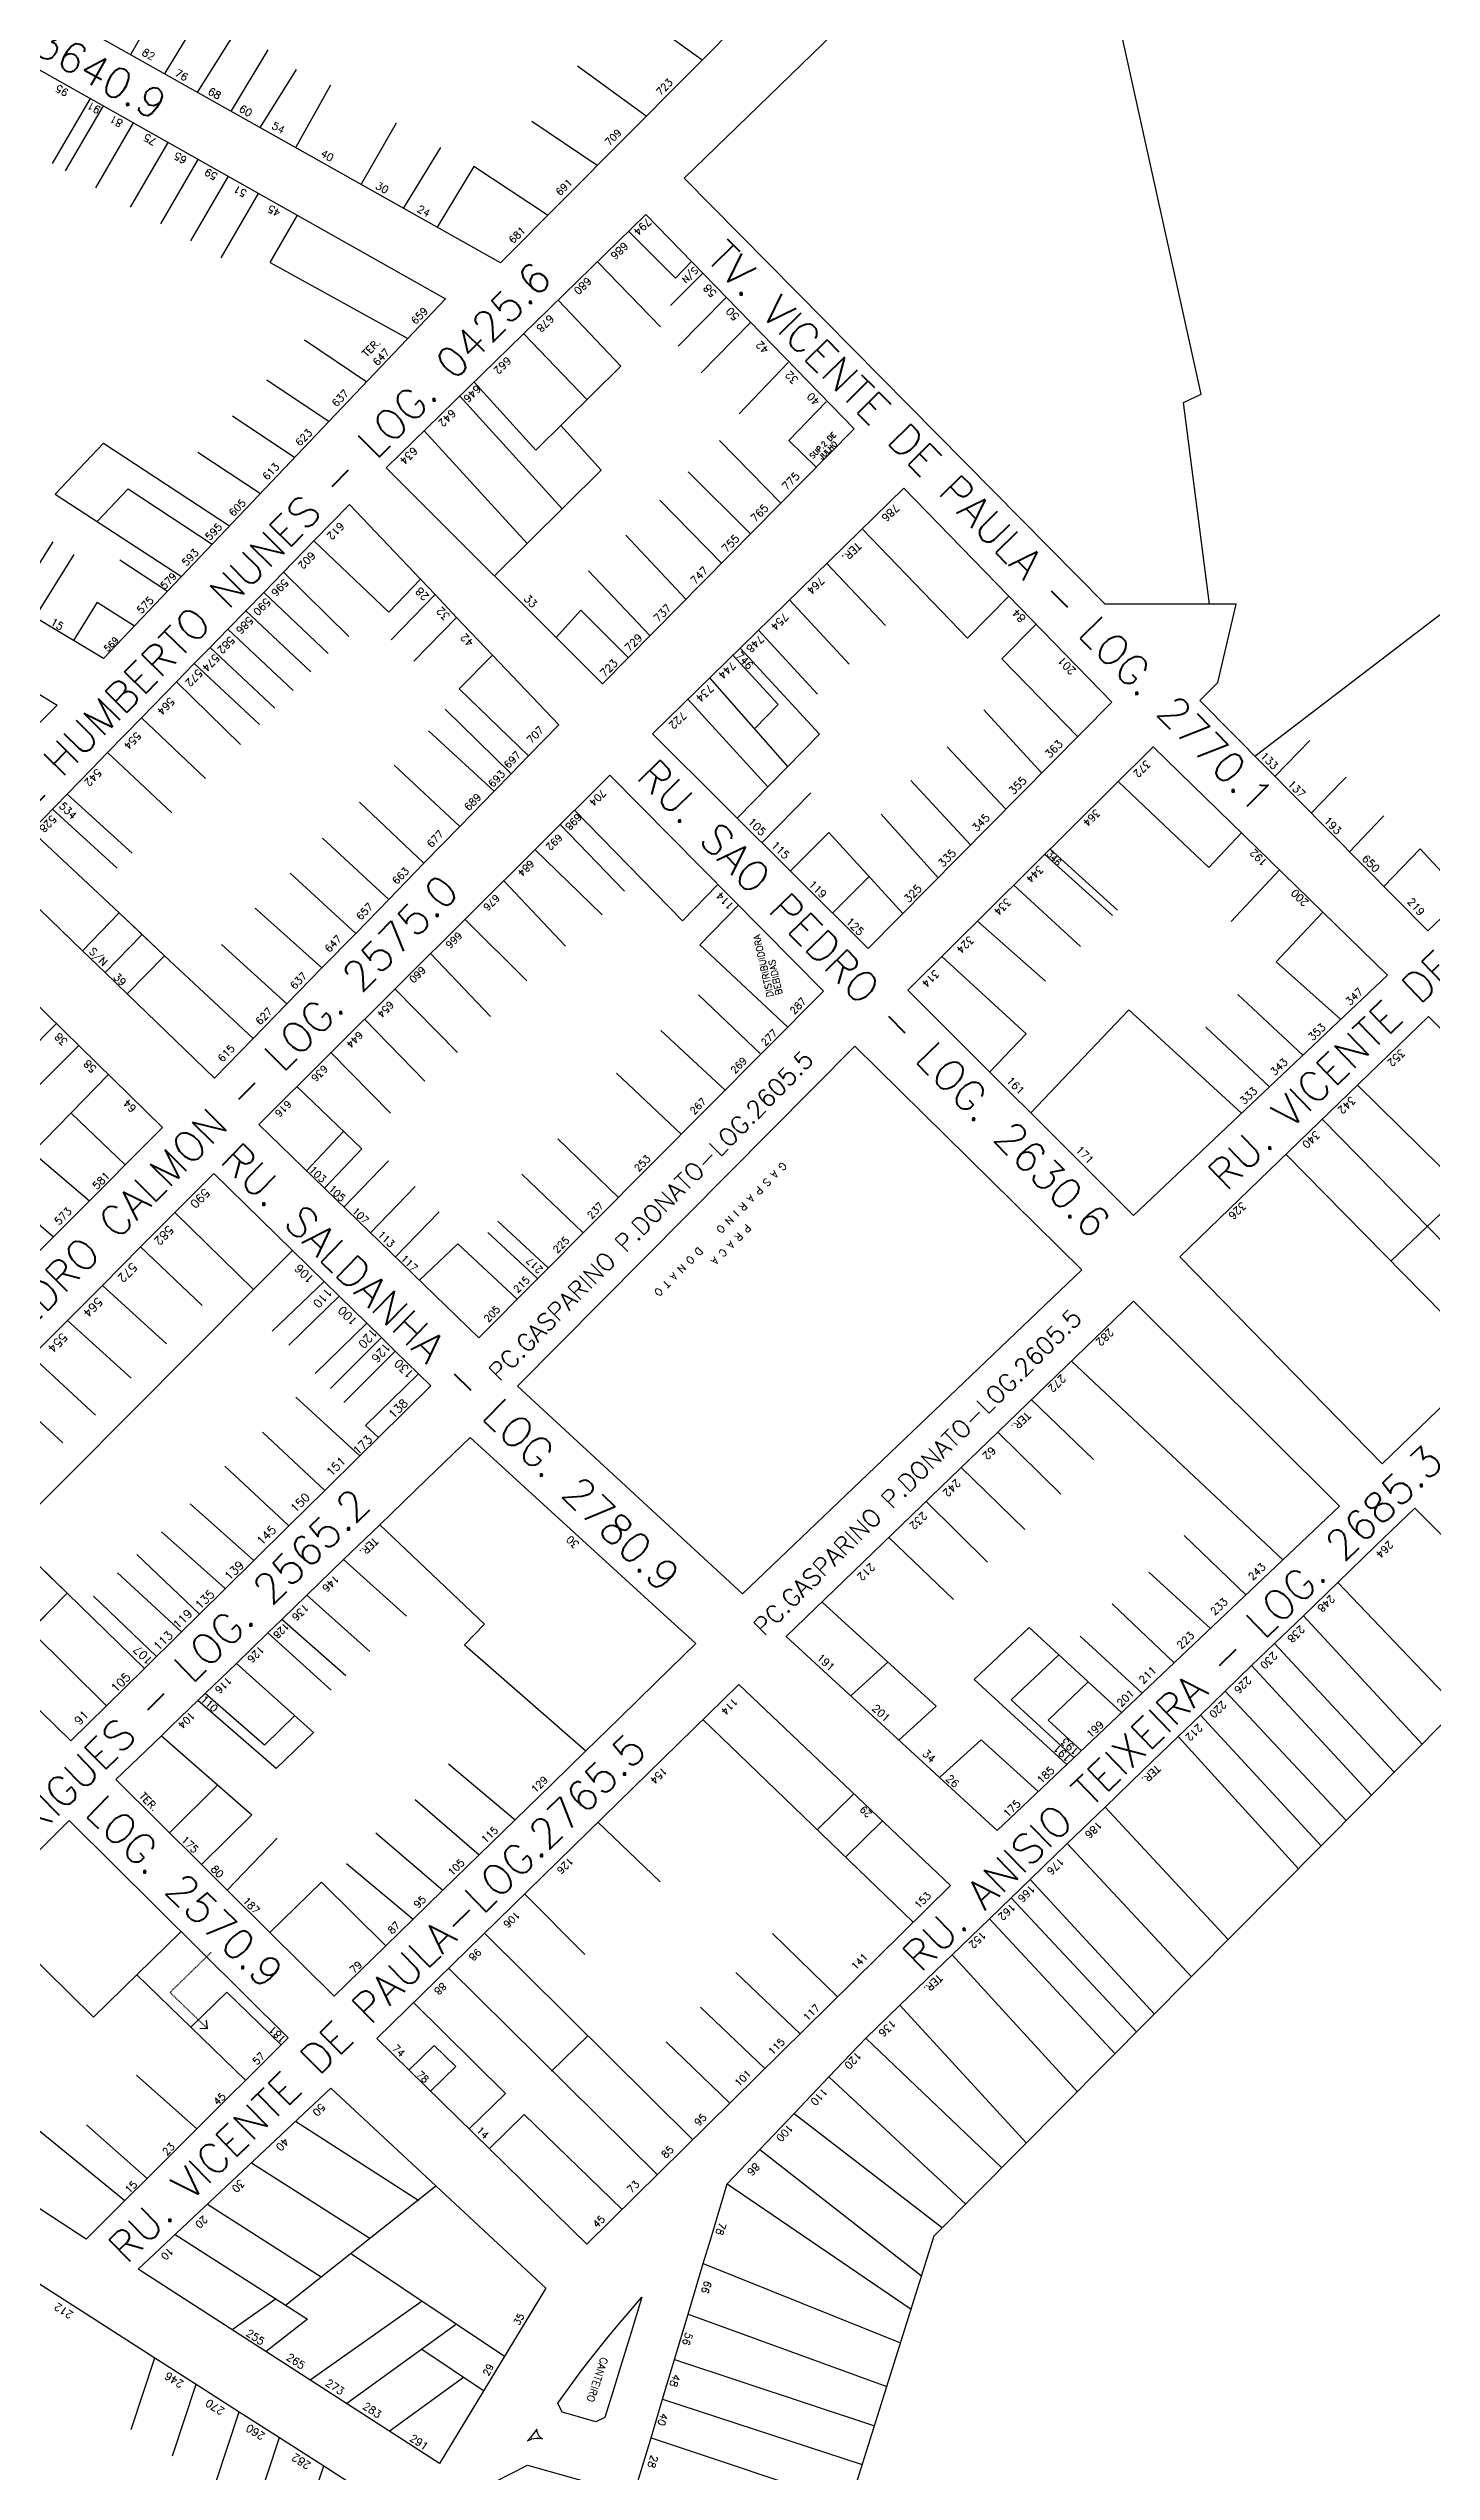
# Model space of a CAD drawing. Extents: x 714896 to 749292, y 8417558 to 8447149.
# Drawn here: x 740338.5 to 740613.6, y 8426587.4 to 8427069.5 of the extents above; entities that cross this region are included whole.
import ezdxf

# ---------------------------------------------------------------- set-up
doc = ezdxf.new("R2010")
doc.units = 0
doc.header["$MEASUREMENT"] = 0
doc.linetypes.add('ACAD_ISO03W100', pattern=[30, 12, -18])
for name, color, linetype in [('LOTE', 7, 'CONTINUOUS'), ('NUM-PORTA', 7, 'CONTINUOUS'), ('QUADRA', 6, 'CONTINUOUS'), ('TEXTO', 7, 'CONTINUOUS'), ('TEXTODERUA', 3, 'CONTINUOUS')]:
    doc.layers.add(name, color=color, linetype=linetype)
doc.styles.add('ROMANS', font='ROMANS.SHX', dxfattribs={"height": 1.5})

msp = doc.modelspace()

# ---------------------------------------------------------------- linework, layer by layer
at = {"layer": 'LOTE', "color": 7}
for p, q in [((740362.04, 8427080.91, 526.68), (740354.87, 8427068.33, 523.51)), ((740567.77, 8427000.66, 536.66), (740550.24, 8427080.02, 534.17)), ((740369.33, 8427077.32, 526.74), (740361.61, 8427064.53, 523.51)), ((740456.15, 8427076.07, 530.46), (740468.5, 8427067.22, 530.37)), ((740375.51, 8427072.65, 526.58), (740368.1, 8427060.86, 523.51)), ((740382.12, 8427069.19, 526.64), (740374.81, 8427057.08, 523.51)), ((740387.73, 8427065.29, 526.58), (740380.58, 8427053.82, 523.51)), ((740443.66, 8427065.99, 529.76), (740457.36, 8427056.04, 530.37)), ((740339.25, 8427046.61, 528.93), (740346.79, 8427059.53, 529.82)), ((740394.54, 8427062.2, 526.74), (740387.64, 8427049.84, 523.51)), ((740341.86, 8427045.13, 528.93), (740349.39, 8427058.04, 529.82)), ((740347.88, 8427041.76, 528.91), (740355.39, 8427054.66, 529.82)), ((740407.62, 8427054.62, 526.94), (740400.64, 8427042.49, 523.51)), ((740434.59, 8427055.01, 529.01), (740447.62, 8427046.26, 530.37)), ((740354.76, 8427037.92, 528.87), (740362.25, 8427050.79, 529.82)), ((740416.43, 8427049.75, 527.24), (740409.06, 8427037.74, 523.51)), ((740360.78, 8427034.55, 528.84), (740368.25, 8427047.41, 529.82)), ((740423.1, 8427046.01, 527.6), (740415.8, 8427033.94, 523.51)), ((740437.72, 8427036.31, 530.37), (740423.1, 8427046.01, 527.6)), ((740366.8, 8427031.19, 528.8), (740374.25, 8427044.03, 529.82)), ((740372.82, 8427027.83, 528.76), (740380.24, 8427040.64, 529.82)), ((740382.55, 8427026.9, 528.89), (740387.96, 8427036.29, 529.82)), ((740463.2, 8427023.75, 536.55), (740453.99, 8427033.01, 532.56)), ((740382.55, 8427026.9, 528.89), (740409.96, 8427011.79, 527.47)), ((740460.2, 8427014.07, 535.13), (740447.72, 8427026.92, 532.56)), ((740466.32, 8427027, 538.81), (740463.2, 8427023.75, 536.55)), ((740468.55, 8427024.7, 538.81), (740462.21, 8427018.31, 535.58)), ((740578.45, 8426928.64, 535.49), (740703.56, 8427024.49, 538.73)), ((740452.32, 8427006.28, 534.06), (740439.91, 8427019.34, 532.56)), ((740463.74, 8427010.22, 535.01), (740473.19, 8427019.88, 538.81)), ((740389.4, 8427011.5, 528.18), (740401.77, 8427003.17, 527.47)), ((740445.57, 8426999.61, 533.58), (740433.04, 8427012.66, 532.56)), ((740468.3, 8427004.91, 534.92), (740478.03, 8427014.85, 538.81)), ((740452.32, 8427006.28, 533.75), (740435.4, 8426989.55, 533.34)), ((740475.82, 8426996.8, 534.44), (740485.6, 8427006.99, 538.81)), ((740381.89, 8427003.57, 527.9), (740394.26, 8426995.28, 527.47)), ((740435.4, 8426989.55, 533.34), (740423.14, 8427003.1, 532.56)), ((740375.04, 8426996.36, 527.72), (740387.44, 8426988.1, 527.47)), ((740440.61, 8426977.84, 533.34), (740420.3, 8427000.28, 532.56)), ((740493.17, 8426999.13, 538.81), (740485.7, 8426991.5, 533.62)), ((740564.26, 8426999.06), (740567.77, 8427000.66)), ((740569.4, 8426958.89), (740564.26, 8426999.06)), ((740413.21, 8426993.4, 532.56), (740433.69, 8426971, 532.69)), ((740448.43, 8426985.57, 533.85), (740440.38, 8426994.47, 533.34)), ((740471.97, 8426991.44, 533.69), (740484.12, 8426979, 530.27)), ((740485.7, 8426991.5, 533.62), (740491.19, 8426986.16, 530.27)), ((740349.42, 8426990.97, 527.47), (740374.47, 8426974.47, 527.47)), ((740368.18, 8426989.16, 527.54), (740380.61, 8426980.93, 527.47)), ((740354.33, 8426981.84, 527.47), (740371.03, 8426970.84, 527.47)), ((740448.43, 8426985.57, 533.85), (740427.15, 8426964.54, 532.56)), ((740465.69, 8426985.25, 533.13), (740478.08, 8426972.88, 530.27)), ((740339.79, 8426980.82, 527.47), (740364.91, 8426964.42, 527.47)), ((740460.1, 8426979.57, 532.81), (740472.34, 8426967.06, 530.27)), ((740453.3, 8426972.65, 532.56), (740465.27, 8426959.91, 530.27)), ((740500.35, 8426973.91, 532.75), (740521.24, 8426952.12, 533.1)), ((740339.3, 8426971.34, 526.57), (740331.5, 8426958.85, 525.02)), ((740343.53, 8426968.78, 526.64), (740335.77, 8426956.29, 525.02)), ((740352.63, 8426967.74, 527.47), (740362.16, 8426961.52, 527.47)), ((740504.95, 8426954.63, 532.94), (740493.29, 8426967.02, 532.75)), ((740445.9, 8426965.53, 532.43), (740458.09, 8426952.64, 530.27)), ((740348.17, 8426959.33, 526.55), (740343.44, 8426951.68, 525.02)), ((740348.17, 8426959.33, 526.55), (740355.54, 8426954.57, 527.47)), ((740439.48, 8426952.25, 532.56), (740444.37, 8426957.7, 532.26)), ((740444.37, 8426957.7, 532.26), (740453.79, 8426948.28, 530.27)), ((740497.76, 8426946.99, 532.85), (740485.87, 8426959.76, 532.75)), ((740521.24, 8426952.12, 533.1), (740529.51, 8426960.5, 533.78)), ((740491.41, 8426941, 532.81), (740479.67, 8426953.7, 532.75)), ((740534.92, 8426954.91, 533.78), (740528.13, 8426948.03, 533.1)), ((740483.64, 8426938.96, 532.78), (740474.61, 8426948.76, 532.75)), ((740491.82, 8426933.03, 532.8), (740476.04, 8426950.16, 532.75)), ((740528.13, 8426948.03, 533.1), (740543.19, 8426932.48, 531.91)), ((740485.51, 8426926.58, 532.78), (740470.03, 8426944.28, 532.75)), ((740481.56, 8426922.54, 532.79), (740465.65, 8426940.01, 532.75)), ((740483.64, 8426938.96, 532.73), (740478.91, 8426934.13, 532.76)), ((740524.51, 8426937.86, 532.78), (740536.06, 8426925.29, 531.91)), ((740491.82, 8426933.03, 532.72), (740475.46, 8426916.3, 532.83)), ((740517.24, 8426930.52, 532.66), (740528.93, 8426918.09, 531.91)), ((740589.36, 8426931.8), (740582.43, 8426924.61)), ((740509.97, 8426923.79, 532.61), (740521.9, 8426910.99, 531.91)), ((740569.29, 8426906.5, 534.32), (740551.26, 8426923.63, 534.53)), ((740596.57, 8426924.5), (740595.63, 8426923.52)), ((740490.12, 8426921.36, 532.72), (740480.39, 8426911.39, 532.83)), ((740595.63, 8426923.52), (740589.63, 8426917.34)), ((740595.63, 8426923.52), (740595.63, 8426923.52)), ((740453.07, 8426901.8, 530.76), (740440.26, 8426915.09, 530.31)), ((740443.12, 8426917.93, 530.31), (740464.55, 8426895.87, 530.96)), ((740504.13, 8426917.12, 532.59), (740515.45, 8426904.47, 531.91)), ((740603.79, 8426916.43), (740597.26, 8426909.63)), ((740604.09, 8426916.8), (740603.79, 8426916.43)), ((740448.6, 8426897.06, 530.51), (740435.23, 8426910.08, 530.31)), ((740493.67, 8426913.49, 532.67), (740486, 8426905.81, 532.83)), ((740493.67, 8426913.49, 532.67), (740508.42, 8426897.37, 531.91)), ((740550.09, 8426896.97, 534.37), (740536.65, 8426909.12, 534.53)), ((740551.13, 8426898.01, 534.38), (740537.69, 8426910.15, 534.53)), ((740575.76, 8426913.43, 534.77), (740569.29, 8426906.5, 534.32)), ((740611.3, 8426910.21), (740604.1, 8426902.71)), ((740611.3, 8426910.21), (740620.07, 8426900.79)), ((740501.68, 8426904.74, -0.15), (740494.39, 8426897.44)), ((740583.35, 8426906.03, 534.77), (740573.74, 8426895.75, 534.1)), ((740441.29, 8426890.84, 530.27), (740429.01, 8426903.89, 530.31)), ((740464.55, 8426895.87, 530.96), (740471.6, 8426903.15, 532.19)), ((740543.78, 8426890.77, 534.35), (740530.48, 8426903, 534.53)), ((740433.61, 8426883.93, 530.09), (740421.31, 8426896.23, 530.31)), ((740468.03, 8426891.15, 530.91), (740475.7, 8426899, 532.19)), ((740536.77, 8426883.87, 534.36), (740523.23, 8426895.8, 534.53)), ((740591.94, 8426897.65, 534.77), (740582.69, 8426887.76, 534.12)), ((740468.03, 8426891.15, 531.31), (740485.53, 8426874.77, 529.33)), ((740426.36, 8426876.87, 529.93), (740414.43, 8426889.38, 530.31)), ((740516.17, 8426888.8, 534.53), (740532.97, 8426873.39, 534.39)), ((740582.69, 8426887.76, 534.12), (740595.53, 8426876.28, 532.7)), ((740419.81, 8426869.68, 529.76), (740407.36, 8426882.35, 530.31)), ((740467.79, 8426881.16, 530.35), (740480.16, 8426869.37, 529.33)), ((740575.06, 8426881.27, 533.95), (740588.01, 8426869.17, 532.7)), ((740340.04, 8426875.47, 526.48), (740324.11, 8426859.36, 525.87)), ((740413.33, 8426864.01, 529.59), (740401.29, 8426876.31, 530.31)), ((740533.85, 8426857.69, 534.66), (740553.37, 8426878.19, 534.16)), ((740553.37, 8426878.19, 534.16), (740575.78, 8426857.6, 532.7)), ((740328.8, 8426855.35, 525.64), (740344.51, 8426871.09, 526.48)), ((740460.28, 8426874.07, 530.05), (740473.04, 8426862.21, 529.33)), ((740532.97, 8426873.39, 534.39), (740525.69, 8426865.83, 534.66)), ((740568.66, 8426874.72, 533.87), (740581.33, 8426862.85, 532.7)), ((740394.64, 8426869.7, 530.31), (740406.48, 8426857.66, 529.33)), ((740350.42, 8426865.31, 526.48), (740335.29, 8426849.82, 525.56)), ((740400.78, 8426850.51, 528.85), (740387.88, 8426862.96, 530.31)), ((740451.46, 8426865.62, 529.81), (740464.32, 8426853.44, 529.33)), ((740598.85, 8426863.22, 535.62), (740639.89, 8426822.72, 535)), ((740324.11, 8426859.36, 525.87), (740346.59, 8426840.2, 525.65)), ((740342.94, 8426857.65, 526.02), (740353.73, 8426847.37, 525.65)), ((740591.8, 8426856.41, 535.62), (740632.18, 8426815.28, 535)), ((740389.76, 8426846.18, 527.39), (740397.17, 8426853.96, 528.85)), ((740439.79, 8426852.54, 529.51), (740451.83, 8426840.88, 529.33)), ((740605.49, 8426828.19, 535.85), (740634.23, 8426855.67, 536.74)), ((740393.37, 8426842.72, 527.39), (740400.78, 8426850.51, 528.85)), ((740406.1, 8426848.13, 528.8), (740397.23, 8426838.93, 527.39)), ((740584.61, 8426849.46, 535.62), (740624.98, 8426808.34, 535)), ((740326.95, 8426843.9, 525.82), (740339.45, 8426833.03, 525.65)), ((740411.4, 8426843.03, 528.8), (740402.52, 8426833.83, 527.39)), ((740432.59, 8426845.47, 529.33), (740444.82, 8426833.84, 529.33)), ((740416.16, 8426838.01, 528.76), (740407.46, 8426829.05, 527.39)), ((740425.87, 8426833.88, 529.12), (740435.76, 8426824.71, 529.33)), ((740427.87, 8426836.12, 529.12), (740437.87, 8426826.85, 529.33)), ((740369.01, 8426819.38, 528), (740356.79, 8426831.02, 527.81)), ((740419.87, 8426831.64, 528.67), (740412.25, 8426824.39, 527.39)), ((740431.69, 8426820.64, 529.33), (740419.87, 8426831.64, 528.67)), ((740361.96, 8426811.74, 527.9), (740349.17, 8426823.36, 527.81)), ((740382.97, 8426814.28, 528.07), (740393.29, 8426824.17, 528.79)), ((740386.29, 8426811.44, 528.05), (740396.31, 8426821.21, 528.79)), ((740354.88, 8426804.89, 527.84), (740342.23, 8426816.38, 527.81)), ((740391.51, 8426805.86, 527.93), (740401.79, 8426815.84, 528.79)), ((740394.55, 8426802.87, 527.83), (740404.69, 8426813, 528.79)), ((740347.82, 8426797.52, 527.8), (740335.16, 8426809.26, 527.81)), ((740397.19, 8426800.07, 527.7), (740407.43, 8426810.31, 528.79)), ((740541.95, 8426808.29, 533.02), (740584, 8426768.74, 533.39)), ((740341.28, 8426792.02, 527.78), (740329.17, 8426803.24, 527.81)), ((740412.07, 8426805.77, 528.79), (740401.55, 8426795.46, 527.32)), ((740387.65, 8426801.1, 527.79), (740400.42, 8426789.45, 526.92)), ((740546.34, 8426788.75, 533.33), (740534, 8426800.61, 533.02)), ((740381.02, 8426794.14, 527.66), (740393.43, 8426782.56, 526.92)), ((740401.55, 8426795.46, 527.32), (740404.12, 8426793.1, 526.92)), ((740539.86, 8426781.84, 533.16), (740527.29, 8426794.13, 533.02)), ((740373.54, 8426787.42, 527.59), (740386.3, 8426775.53, 526.92)), ((740532.69, 8426774.81, 532.99), (740520.02, 8426787.11, 533.02)), ((740366.64, 8426779.92, 527.54), (740379.32, 8426768.64, 526.92)), ((740525.24, 8426768.31, 532.82), (740513.03, 8426780.36, 533.02)), ((740360.94, 8426774.3, 527.54), (740373.62, 8426763.03, 526.92)), ((740425.2, 8426755.98, 530.41), (740404.37, 8426775.74, 529.24)), ((740356.06, 8426769.79, 527.52), (740368.5, 8426757.97, 526.92)), ((740518.5, 8426760.88, 532.59), (740505.62, 8426773.21, 533.02)), ((740564.4, 8426773.61, 533.47), (740576.66, 8426761.8, 533.39)), ((740352.18, 8426766.2, 527.52), (740364.94, 8426754.46, 526.92)), ((740409.68, 8426757.54, 529.68), (740397.17, 8426768.8, 529.24)), ((740557.37, 8426766.28, 533.27), (740569.59, 8426755.1, 533.39)), ((740347.4, 8426761.51, 527.52), (740359.95, 8426749.55, 526.92)), ((740402.4, 8426750.49, 529.68), (740389.88, 8426761.74, 529.24)), ((740515.05, 8426739.67, 531.76), (740492.33, 8426760.37, 533.02)), ((740550.05, 8426760.01, 533.11), (740562.37, 8426748.27, 533.39)), ((740618.79, 8426739.24), (740594.92, 8426764.26)), ((740397.63, 8426745.69, 529.63), (740384.86, 8426756.89, 529.24)), ((740421.18, 8426751.82, 531.48), (740425.2, 8426755.98, 531.57)), ((740533.51, 8426755.33, 533.39), (740522.59, 8426744.94, 533.39)), ((740533.51, 8426755.33, 533.39), (740551.91, 8426738.36, 533.39)), ((740588.08, 8426757.65), (740611.7, 8426732.08)), ((740334.88, 8426754.72, 527.64), (740350.01, 8426739.74, 526.92)), ((740394.68, 8426742.84, 529.6), (740382.09, 8426754.21, 529.24)), ((740421.18, 8426751.82, 530.3), (740445.36, 8426730.76, 529.35)), ((740543.71, 8426753.58, 532.96), (740555.99, 8426742.22, 533.39)), ((740582.33, 8426752.1), (740606.15, 8426726.49)), ((740391.2, 8426734.42, 529.55), (740375.83, 8426748.16, 529.24)), ((740498.05, 8426741.68, 530.3), (740505.47, 8426748.47, 531.76)), ((740539.41, 8426749.88, 533.39), (740529.96, 8426740.89, 533.39)), ((740577.78, 8426747.71), (740601.61, 8426721.91)), ((740383.76, 8426727.23, 529.55), (740368.16, 8426740.76, 529.24)), ((740381.4, 8426731.91, 529.48), (740369.6, 8426742.15, 529.24)), ((740522.59, 8426744.94, 531.96), (740541.02, 8426728.05, 533.39)), ((740529.96, 8426740.89, 532.42), (740542.51, 8426729.39, 533.39)), ((740545.29, 8426744.46, 533.39), (740537.31, 8426736.86, 533.39)), ((740572.51, 8426742.62), (740596.61, 8426716.87)), ((740468.62, 8426736.99, 532.46), (740510.48, 8426696.64, 531.23)), ((740507.63, 8426732.89, 530.3), (740515.05, 8426739.67, 531.76)), ((740537.31, 8426736.86, 532.87), (740543.95, 8426730.77, 533.39)), ((740567.6, 8426737.87), (740591.64, 8426711.85)), ((740360.93, 8426733.77, 529.24), (740378.93, 8426718.03, 530.61)), ((740523.99, 8426732.97, 532.06), (740515.71, 8426725.43, 530.3)), ((740523.99, 8426732.97, 531.92), (740535.32, 8426722.65, 533.39)), ((740563.18, 8426733.61), (740587.09, 8426707.27)), ((740418.04, 8426728.19, 529.67), (740431.28, 8426717.03, 529.35)), ((740372.14, 8426723.97, 530.6), (740362.52, 8426714.46, 530.41)), ((740411.39, 8426721.06, 529.6), (740424.16, 8426710.09, 529.35)), ((740491.39, 8426715.02, 532.65), (740498.67, 8426722.23, 533.31)), ((740378.93, 8426718.03, 530.61), (740368.91, 8426708.12, 530.41)), ((740460.12, 8426704.68, 532.38), (740447.75, 8426716.58, 532.46)), ((740497, 8426709.6, 532.54), (740504.34, 8426716.86, 533.31)), ((740548.66, 8426719.58), (740573.13, 8426693.19)), ((740373.99, 8426703.06, 530.41), (740383.97, 8426713.37, 530.64)), ((740403.56, 8426714.44, 529.54), (740416.9, 8426703.01, 529.35)), ((740541.11, 8426712.3), (740565.81, 8426685.81)), ((740397.74, 8426708.36, 529.49), (740411.01, 8426697.27, 529.35)), ((740445.13, 8426690.23, 532.32), (740433.18, 8426702.33, 532.46)), ((740533.75, 8426705.19), (740558.44, 8426678.38)), ((740325.2, 8426699.55, 528.3), (740347.39, 8426677.77, 528.92)), ((740525.62, 8426697.33), (740550.62, 8426670.5)), ((740529.97, 8426701.53), (740554.92, 8426674.83)), ((740347.39, 8426677.77, 528.92), (740364.87, 8426694.81, 529.9)), ((740425.19, 8426694.51, 532.46), (740466.6, 8426653.4, 531.23)), ((740482.5, 8426694.41, 532.12), (740495.43, 8426681.81, 531.23)), ((740418.05, 8426687.53, 532.46), (740459.57, 8426646.47, 531.23)), ((740518.22, 8426690.19), (740543.13, 8426662.94)), ((740356.02, 8426686.17, 529.2), (740377.68, 8426665.23, 529.35)), ((740366.8, 8426675.75, -0.49), (740373.94, 8426682.71, -0.09)), ((740373.94, 8426682.71, -0.07), (740384.74, 8426672.27)), ((740475.2, 8426686.68, 532.04), (740487.98, 8426674.47, 531.23)), ((740429.35, 8426662.59, 532.26), (740411.04, 8426680.68, 532.46)), ((740468.16, 8426679.79, 532), (740480.94, 8426667.54, 531.23)), ((740507.84, 8426680.16), (740533, 8426652.73)), ((740438.55, 8426667.02, 532.59), (740445.77, 8426674.08, 532.46)), ((740501.03, 8426673.59), (740528.13, 8426647.82)), ((740410.17, 8426667.25), (740415.18, 8426672.14)), ((740461.34, 8426672.83, 531.98), (740473.98, 8426660.68, 531.23)), ((740355.96, 8426666.22, 528.99), (740367.98, 8426655.56, 529.35)), ((740414.46, 8426663.05), (740419.46, 8426667.94)), ((740493.69, 8426665.87, 529.53), (740520.95, 8426640.57, 529.46)), ((740327.88, 8426662.33, 528.41), (740353.64, 8426641.28, 529.35)), ((740422.13, 8426655.52, 532.4), (740429.35, 8426662.59, 532.26)), ((740426.15, 8426651.58, 532.4), (740433.11, 8426658.38, 532.22)), ((740433.11, 8426658.38, 532.22), (740452.54, 8426639.54, 531.23)), ((740486.79, 8426658.6, 529.53), (740516.27, 8426635.86, 529.47)), ((740346.05, 8426656.32, 528.99), (740358.07, 8426645.67, 529.35)), ((740387.62, 8426657.06, 531.55), (740412.13, 8426641.26, 531.26)), ((740378.83, 8426648.79, 531.55), (740402.35, 8426633.77, 530.42)), ((740479.99, 8426651.45, 529.53), (740512.12, 8426626.29, 529.48)), ((740385.61, 8426620.49, 530.12), (740415.52, 8426644.22, 531.55)), ((740473.49, 8426644.62, 529.53), (740510.04, 8426619.67, 529.51)), ((740370.09, 8426640.56, 531.55), (740392.71, 8426626.13, 530.46)), ((740363.69, 8426634.54, 531.55), (740389.99, 8426617.69, 529.98)), ((740398.73, 8426630.68, 530.7), (740429.16, 8426610.3, 530.67)), ((740468.72, 8426628.74, 529.53), (740507.95, 8426613, 529.52)), ((740383.72, 8426621.7, 529.79), (740375.02, 8426615.55, 528.8)), ((740412.76, 8426621.28, 531.32), (740390.52, 8426605.57, 528.8)), ((740389.99, 8426617.69, 529.98), (740381.75, 8426611.23, 528.8)), ((740419.62, 8426616.69, 531.38), (740397.79, 8426600.87, 528.8)), ((740465.71, 8426618.69, 529.53), (740505.21, 8426604.31, 529.52)), ((740412.72, 8426611.69, 530.68), (740425.01, 8426603.46, 530.67)), ((740406.26, 8426595.41, 528.8), (740421.04, 8426606.12, 530.07)), ((740463, 8426609.67, 529.53), (740502.75, 8426596.47, 529.51)), ((740460.62, 8426601.76, 529.53), (740500.33, 8426588.76, 529.49)), ((740458.32, 8426594.09, 529.53), (740497.85, 8426580.87, 529.47))]:
    msp.add_line(p, q, dxfattribs=at)
at = {"layer": 'LOTE', "color": 7, "linetype": 'ACAD_ISO03W100', "ltscale": 0.005}
for p, q in [((740362.64, 8426682.69, -0.46), (740370.84, 8426690.68)), ((740362.64, 8426682.69, 529.22), (740370.11, 8426675.46, 529.27))]:
    msp.add_line(p, q, dxfattribs=at)
at = {"layer": 'LOTE', "color": 7, "flags": 128}
for points, elevation in [([(740339.79, 8426980.82), (740349.42, 8426990.97)], 527.47), ([(740348.17, 8426975.35), (740354.33, 8426981.84)], 527.47), ([(740370.11, 8426675.46), (740368.59, 8426675.51)], 529.27), ([(740370.11, 8426675.46), (740369.87, 8426677.17)], 529.27)]:
    msp.add_lwpolyline(points, dxfattribs=dict(at, elevation=elevation))
at = {"layer": 'LOTE', "color": 7}
for points in [[(740391.26, 8426971.48), (740406.18, 8426957.32), (740412.48, 8426963.85)], [(740398.19, 8426952.5), (740385.22, 8426965.29)], [(740390.63, 8426945.42), (740377.72, 8426957.59)], [(740394.12, 8426949.1), (740381.28, 8426961.24)], [(740406.62, 8426951.81), (740415.35, 8426960.82)], [(740387.14, 8426941.74), (740374.16, 8426953.94)], [(740411.13, 8426947.58), (740419.65, 8426956.28)], [(740383.5, 8426938.21), (740370.61, 8426950.3)], [(740426.75, 8426948.79), (740420.14, 8426942.07), (740433.97, 8426928.7)], [(740376.67, 8426930.99), (740363.92, 8426943.43)], [(740380.42, 8426934.95), (740367.46, 8426947.07)], [(740417.37, 8426938.01), (740430.47, 8426925.12)], [(740369.68, 8426924.2), (740356.95, 8426936.29)], [(740414.06, 8426933.69), (740427.12, 8426921.67)], [(740362.97, 8426917.41), (740350.22, 8426929.39)], [(740407.19, 8426926.86), (740420.26, 8426914.64)], [(740355.07, 8426909.35), (740342.16, 8426921.12)], [(740400.35, 8426919.48), (740413.15, 8426907.34)], [(740352.15, 8426906.36), (740339.24, 8426918.12)], [(740392.94, 8426912.37), (740406.16, 8426900.17)], [(740386.52, 8426905.41), (740399.58, 8426893.41)], [(740379.54, 8426898.44), (740392.86, 8426886.52)], [(740372.86, 8426891.21), (740385.88, 8426879.36)]]:
    msp.add_lwpolyline(points, dxfattribs=at)
at = {"layer": 'LOTE', "color": 7, "linetype": 'CONTINUOUS', "flags": 128}
for points in [[(740335.05, 8426913.83), (740352.51, 8426897.46)], [(740349.71, 8426885.63), (740357.07, 8426893.18)], [(740379.16, 8426872.46), (740361.56, 8426888.96)], [(740379.24, 8426822.54), (740386.99, 8426830.34)], [(740357.54, 8426747.17), (740342.18, 8426762.15)], [(740382.5, 8426694.61), (740392.78, 8426704.62)], [(740405.55, 8426691.94), (740392.78, 8426704.62)], [(740415.18, 8426672.14), (740419.46, 8426667.94)], [(740354.88, 8426595.76), (740359.6, 8426610)], [(740363.11, 8426590.49), (740367.83, 8426604.73)], [(740371.67, 8426585.01), (740376.39, 8426599.25)], [(740379.69, 8426579.87), (740384.41, 8426594.11)], [(740388.5, 8426574.23), (740393.22, 8426588.47)]]:
    msp.add_lwpolyline(points, dxfattribs=at)
at = {"layer": 'LOTE', "color": 7}
msp.add_lwpolyline([(740402.34, 8426797.3, 0, 0, 0), (740405.08, 8426797.59, 0.891, 0, 0), (740405.91, 8426797.68, 0, 0, 0)], format="xyseb", dxfattribs=at)
at = {"layer": 'LOTE', "color": 7, "elevation": 529.83}
msp.add_lwpolyline([(740634.4, 8426754.97), (740514.6, 8426634.17), (740480.84, 8426526.76), (740589.11, 8426494.08)], dxfattribs=at)
at = {"layer": 'LOTE', "color": 7, "linetype": 'CONTINUOUS', "elevation": 529.48, "flags": 128}
for points in [[(740381.4, 8426731.91), (740387.46, 8426737.76)], [(740383.76, 8426727.23), (740391.2, 8426734.42)]]:
    msp.add_lwpolyline(points, dxfattribs=at)
at = {"layer": 'LOTE', "color": 7, "elevation": 529.53}
msp.add_lwpolyline([(740456.49, 8426622.04), (740454.34, 8426615.02), (740452.51, 8426609.05), (740450.72, 8426603.21), (740449.16, 8426598.13), (740447.37, 8426597.25), (740444.81, 8426597.98), (740442.29, 8426598.71), (740440.64, 8426599.18), (740439.75, 8426600.97), (740441.88, 8426603.9), (740444.32, 8426607.17), (740446.69, 8426610.24), (740449.54, 8426613.82), (740451.77, 8426616.53), (740454.15, 8426619.34), (740456.49, 8426622.04)], close=True, dxfattribs=at)
at = {"layer": 'LOTE', "color": 7}
msp.add_lwpolyline([(740433.74, 8426593.45), (740434.02, 8426593.61), (740434.33, 8426593.75), (740434.57, 8426593.84), (740435.01, 8426593.95), (740435.48, 8426594.01), (740435.86, 8426594.01), (740436.27, 8426593.98), (740436.71, 8426593.88), (740436.48, 8426594.02), (740436.27, 8426594.19), (740436.06, 8426594.42), (740435.9, 8426594.66), (740435.77, 8426594.92), (740435.66, 8426595.31), (740435.63, 8426595.52), (740435.63, 8426595.82), (740435.04, 8426595.08), (740434.31, 8426594.16), (740433.74, 8426593.45)], close=True, dxfattribs=at)
at = {"layer": 'QUADRA', "color": 6}
for points in [[(740321.08, 8427191.67), (740490.52, 8427089.35), (740428.38, 8427026.84), (740275.73, 8427112.68), (740321.08, 8427191.67)], [(740225.66, 8427022.31), (740269.69, 8427103), (740417.46, 8427019.67), (740349.41, 8426948.1), (740225.66, 8427022.31)], [(740457.26, 8427036.42), (740498.7, 8426993.76), (740448.69, 8426943.08), (740405.6, 8426986.01), (740457.26, 8427036.42)], [(740508.63, 8426982.01), (740550.01, 8426939.38), (740501.48, 8426890.38), (740458.59, 8426933.11), (740508.63, 8426982.01)], [(740558.22, 8426930.54), (740604.83, 8426885.09), (740554.29, 8426837.29), (740509.41, 8426882.08), (740558.22, 8426930.54)], [(740450.1, 8426924.9), (740492.63, 8426881.91), (740424.05, 8426812.93), (740380.28, 8426855.4), (740450.1, 8426924.9)], [(740318.4, 8426896.63), (740361.15, 8426854.81), (740290.67, 8426784.09), (740247.94, 8426825.77), (740318.4, 8426896.63)], [(740612.95, 8426876.86), (740653.82, 8426836.17), (740603.75, 8426787.85), (740563.5, 8426829.04), (740612.95, 8426876.86)], [(740498.89, 8426870.94), (740544, 8426826.44), (740476.5, 8426761.98), (740431.78, 8426803.3), (740498.89, 8426870.94)], [(740485.22, 8426753.51), (740554.29, 8426820.22), (740595.27, 8426779.42), (740527.18, 8426714.88), (740485.22, 8426753.51)], [(740475.77, 8426743.98), (740517.92, 8426703.98), (740445.52, 8426632.59), (740403.75, 8426673.55), (740475.77, 8426743.98)], [(740342.6, 8426716.9), (740386.16, 8426673.68), (740345.96, 8426633.61), (740293.41, 8426667.86), (740342.6, 8426716.9)], [(740394.64, 8426663.67), (740437.39, 8426623.84), (740416.21, 8426588.98), (740356.32, 8426627.61), (740394.64, 8426663.67)]]:
    msp.add_lwpolyline(points, close=True, dxfattribs=at)
at = {"layer": 'QUADRA', "color": 6, "linetype": 'CONTINUOUS'}
for points in [[(740464.93, 8427043.64), (740555.82, 8427131.82), (740585.79, 8427162.72), (740598.07, 8427172.82), (740639.54, 8427122.5), (740703.6, 8427024.39), (740721.38, 8426997.32), (740612.83, 8426893.89), (740567.52, 8426939.76), (740571.07, 8426943.29), (740574.73, 8426958.89), (740548.63, 8426958.89), (740464.93, 8427043.64)], [(740354.14, 8426881.35), (740349.71, 8426885.63), (740345.2, 8426889.95), (740352.51, 8426897.46), (740357.07, 8426893.18), (740361.56, 8426888.96), (740354.14, 8426881.35)], [(740327.76, 8426747.48), (740323.85, 8426751.29), (740317.82, 8426757.17), (740300.32, 8426774.24), (740307.26, 8426781.22), (740314.07, 8426788.06), (740316.79, 8426790.79), (740321.28, 8426795.31), (740329.17, 8426803.24), (740335.16, 8426809.26), (740342.23, 8426816.38), (740349.17, 8426823.36), (740356.79, 8426831.02), (740363.6, 8426837.86), (740379.24, 8426822.54), (740330.5, 8426773.54), (740331.95, 8426772.12), (740338.36, 8426765.87), (740342.18, 8426762.15), (740327.76, 8426747.48)], [(740405.55, 8426691.94), (740395.27, 8426681.92), (740382.5, 8426694.61), (740373.87, 8426703.18), (740368.91, 8426708.12), (740351.88, 8426725.03), (740360.93, 8426733.77), (740362.88, 8426735.65), (740368.16, 8426740.76), (740375.83, 8426748.16), (740382.09, 8426754.21), (740384.86, 8426756.89), (740389.88, 8426761.74), (740397.17, 8426768.8), (740404.37, 8426775.74), (740413.75, 8426784.82), (740422.32, 8426793.11), (740429.28, 8426786.76), (740438.5, 8426778.33), (740451.65, 8426766.32), (740460.88, 8426757.9), (740467.23, 8426752.09), (740459.27, 8426744.33), (740451.91, 8426737.15), (740445.36, 8426730.76), (740438.69, 8426724.26), (740431.28, 8426717.03), (740424.16, 8426710.09), (740416.9, 8426703.01), (740411.01, 8426697.27), (740405.55, 8426691.94)]]:
    msp.add_lwpolyline(points, close=True, dxfattribs=at)
for points in [[(740335.05, 8426913.83), (740342.16, 8426921.12), (740347.05, 8426926.13), (740350.22, 8426929.39), (740356.95, 8426936.29), (740363.92, 8426943.43), (740367.46, 8426947.07), (740370.61, 8426950.3), (740374.16, 8426953.94), (740377.72, 8426957.59), (740381.28, 8426961.24), (740385.22, 8426965.29), (740391.26, 8426971.48), (740398.35, 8426978.76), (740412.48, 8426963.85), (740415.35, 8426960.82), (740419.65, 8426956.28), (740426.75, 8426948.79), (740439.99, 8426934.88), (740433.97, 8426928.7), (740430.47, 8426925.12), (740427.12, 8426921.67), (740420.26, 8426914.64), (740413.15, 8426907.34), (740406.16, 8426900.17), (740399.58, 8426893.41), (740392.86, 8426886.52), (740385.88, 8426879.36), (740379.16, 8426872.46), (740379.16, 8426872.46), (740371.51, 8426864.61), (740354.14, 8426881.35), (740361.56, 8426888.96), (740352.51, 8426897.46), (740345.21, 8426889.96), (740327.96, 8426906.55)], [(740335.2, 8426941.86), (740340.19, 8426938.81), (740334.56, 8426933.17)], [(740334.88, 8426754.72), (740342.18, 8426762.15), (740330.5, 8426773.54), (740379.24, 8426822.54), (740363.6, 8426837.86), (740363.6, 8426837.86), (740371.35, 8426845.66), (740386.99, 8426830.34), (740393.29, 8426824.17), (740396.31, 8426821.21), (740401.79, 8426815.84), (740404.69, 8426813), (740407.43, 8426810.31), (740412.07, 8426805.77), (740414.53, 8426803.37), (740404.12, 8426793.1), (740400.42, 8426789.45), (740393.43, 8426782.56), (740386.3, 8426775.53), (740379.32, 8426768.64), (740368.22, 8426757.7), (740364.94, 8426754.46), (740357.54, 8426747.17), (740350.01, 8426739.74), (740342.89, 8426732.72), (740327.76, 8426747.48)], [(740294.18, 8426567.4), (740304.07, 8426597.22), (740309.64, 8426613.99), (740312.88, 8426623.75), (740317.07, 8426622.18), (740321.19, 8426634.6), (740328.47, 8426629.94), (740346.82, 8426618.19), (740359.6, 8426610), (740367.83, 8426604.73), (740376.39, 8426599.25), (740384.41, 8426594.11), (740393.22, 8426588.47), (740399.46, 8426584.47)]]:
    msp.add_lwpolyline(points, dxfattribs=at)
at = {"layer": 'QUADRA', "color": 6}
for points in [[(740455.45, 8426584.52), (740458.32, 8426594.09), (740460.62, 8426601.76), (740463, 8426609.67), (740465.71, 8426618.69), (740468.72, 8426628.74), (740470.2, 8426633.65), (740473.49, 8426644.62), (740479.99, 8426651.45), (740486.79, 8426658.6), (740493.69, 8426665.87), (740501.03, 8426673.59), (740507.84, 8426680.16), (740518.22, 8426690.19), (740525.62, 8426697.33), (740529.97, 8426701.53), (740533.75, 8426705.19), (740541.11, 8426712.3), (740548.66, 8426719.58), (740556.16, 8426726.83), (740563.18, 8426733.61), (740567.6, 8426737.87), (740572.51, 8426742.62), (740577.78, 8426747.71), (740582.33, 8426752.1), (740588.08, 8426757.65), (740594.92, 8426764.26), (740602.45, 8426771.54), (740610.25, 8426779.06), (740617.25, 8426772.08)], [(740427.24, 8426585.34), (740433.72, 8426588.66), (740446, 8426585.15)]]:
    msp.add_lwpolyline(points, dxfattribs=at)

# ---------------------------------------------------------------- texts
at = {"layer": 'NUM-PORTA', "color": 7, "style": 'ROMANS'}
for s, height, rotation, p in [('82', 1.488, 330.5125, (740356.89, 8427068.28)), ('76', 1.488, 330.5285, (740363.45, 8427064.16)), ('723', 1.414, 45.1501, (740460.2, 8427060.01)), ('95', 1.472, 150.1928, (740342.58, 8427061.11)), ('91', 1.5, 150.1928, (740348.97, 8427057.67)), ('68', 1.488, 330.526, (740370.03, 8427060.51)), ('81', 1.471, 150.1939, (740353.4, 8427055)), ('60', 1.488, 330.5238, (740376.22, 8427057.05)), ('54', 1.488, 330.5107, (740382.7, 8427053.67)), ('75', 1.471, 150.1879, (740360.1, 8427051.35)), ('40', 1.487, 330.5083, (740392.42, 8427048.14)), ('709', 1.415, 45.1651, (740450.01, 8427050.01)), ('65', 1.471, 150.2072, (740366.16, 8427047.68)), ('59', 1.471, 150.1974, (740372.24, 8427044.44)), ('51', 1.471, 150.2105, (740378.05, 8427041.06)), ('30', 1.487, 330.5108, (740403.36, 8427041.74)), ('691', 1.416, 45.1878, (740440.23, 8427040.08)), ('45', 1.471, 150.2285, (740384.8, 8427037.15)), ('24', 1.486, 330.4957, (740411.64, 8427037.1)), ('794', 1.509, 223.4729, (740457.54, 8427035.88)), ('681', 1.424, 45.3168, (740430.89, 8427030.54)), ('686', 1.493, 224.0897, (740452.9, 8427031.09)), ('S/N', 1.313, 223.9423, (740466.92, 8427026.12)), ('680', 1.492, 224.1362, (740445.59, 8427024.1)), ('58', 1.513, 133.9633, (740471.46, 8427020.87)), ('659', 1.455, 45.4391, (740411.46, 8427014.44)), ('678', 1.492, 224.1334, (740438.14, 8427016.62)), ('50', 1.513, 133.9603, (740475.98, 8427016.23)), ('42', 1.513, 133.9879, (740481.9, 8427009.59)), ('647', 1.452, 45.7343, (740403.86, 8427006.2)), ('662', 1.492, 224.1255, (740429.64, 8427008.26)), ('637', 1.453, 45.7329, (740395.72, 8426998.04)), ('646', 1.492, 224.1145, (740423.61, 8427002.65)), ('32', 1.513, 134.0076, (740487.75, 8427003.59)), ('40', 1.514, 134.0382, (740492.06, 8426999.29)), ('642', 1.492, 224.1145, (740418.63, 8426997.79)), ('623', 1.453, 45.7618, (740388.45, 8426990.22)), ('613', 1.453, 45.7615, (740381.92, 8426983.46)), ('634', 1.494, 224.0288, (740411, 8426990.32)), ('775', 1.518, 45.2553, (740485.28, 8426981.47)), ('605', 1.453, 45.7739, (740375.25, 8426976.26)), ('765', 1.518, 45.2714, (740479.06, 8426975.12)), ('786', 1.504, 224.0535, (740506.83, 8426978.97)), ('595', 1.453, 45.7711, (740370.53, 8426971.47)), ('612', 1.493, 225.7151, (740396.4, 8426975.34)), ('755', 1.518, 45.2876, (740473.31, 8426969.06)), ('593', 1.453, 45.7711, (740365.87, 8426966.37)), ('602', 1.483, 225.7224, (740390.65, 8426969.49)), ('579', 1.4, 45.7473, (740361.57, 8426961.77)), ('596', 1.48, 225.7252, (740385.29, 8426964.05)), ('28', 1.552, 133.4521, (740414.28, 8426960.5)), ('747', 1.518, 45.2836, (740467.09, 8426962.71)), ('764', 1.494, 224.248, (740491.94, 8426964.49)), ('575', 1.454, 45.7473, (740356.91, 8426956.88)), ('590', 1.48, 225.7265, (740381.73, 8426960.25)), ('32', 1.554, 133.4516, (740418.43, 8426956.58)), ('33', 1.52, 315.2087, (740432.88, 8426959.87)), ('737', 1.518, 45.2624, (740459.75, 8426955.22)), ('84', 1.551, 134.1644, (740532.98, 8426956.17)), ('15', 1.491, 328.8785, (740338.69, 8426954.93)), ('586', 1.48, 225.7282, (740378.29, 8426956.58)), ('42', 1.553, 133.4406, (740423.19, 8426951.31)), ('729', 1.518, 45.2005, (740454, 8426949.34)), ('748', 1.494, 224.2471, (740479.89, 8426952.88)), ('754', 1.494, 224.2299, (740484.79, 8426957.3)), ('569', 1.262, 45.6422, (740350.27, 8426949.35)), ('574', 1.48, 225.7334, (740371.55, 8426949.11)), ('582', 1.48, 225.7304, (740374.59, 8426952.64)), ('723', 1.519, 44.6502, (740449.07, 8426944.28)), ('746', 1.494, 314.2124, (740475.04, 8426948.55, 532.76)), ('201', 1.55, 134.2151, (740542.97, 8426945.73)), ('572', 1.479, 225.7348, (740368.21, 8426946.11)), ('744', 1.494, 224.2124, (740474.31, 8426947.63)), ('564', 1.479, 225.7478, (740362.65, 8426940.47)), ('734', 1.495, 224.1825, (740469.89, 8426943.07)), ('554', 1.479, 225.7478, (740355.97, 8426933.61)), ('707', 1.468, 45.9472, (740434.5, 8426931.05)), ('722', 1.498, 224.014, (740464.49, 8426937.65)), ('697', 1.46, 45.8579, (740429.95, 8426926.09)), ('363', 1.532, 45.1545, (740537.6, 8426928.16)), ('133', 1.5, 314.6952, (740579.41, 8426928.59)), ('542', 1.479, 225.7665, (740348.12, 8426926.28)), ('693', 1.457, 45.823, (740426.83, 8426922.32)), ('355', 1.531, 45.1675, (740530.41, 8426920.89)), ('372', 1.48, 225.4099, (740556.81, 8426928.03)), ('137', 1.5, 314.6952, (740584.84, 8426922.98)), ('534', 1.479, 315.7779, (740340.46, 8426918.63)), ('689', 1.456, 45.8137, (740422.05, 8426917.7)), ('704', 1.425, 224.7237, (740448.53, 8426922.19)), ('528', 1.479, 225.7665, (740339.15, 8426917.07)), ('677', 1.456, 45.8242, (740414.62, 8426910.35)), ('698', 1.409, 226.1677, (740443.65, 8426917.38)), ('105', 1.551, 315.2782, (740477.43, 8426915.49)), ('345', 1.531, 45.1582, (740523.09, 8426913.5)), ('364', 1.467, 224.8829, (740546.81, 8426918.26)), ('193', 1.5, 314.6952, (740592.03, 8426915.69)), ('692', 1.408, 224.7936, (740439.85, 8426913.32)), ('115', 1.551, 315.2774, (740482.1, 8426910.83)), ('335', 1.532, 45.1541, (740516.36, 8426906.47)), ('346', 1.27, 314.8141, (740536.89, 8426909.08)), ('192', 1.482, 135.3821, (740581.04, 8426907.65)), ('663', 1.454, 45.8096, (740407.74, 8426903.01)), ('684', 1.404, 224.8176, (740434.25, 8426908.14)), ('344', 1.467, 224.8829, (740535.48, 8426907.02)), ('650', 1.5, 314.6952, (740599.62, 8426908.16)), ('657', 1.455, 45.8321, (740400.57, 8426895.92)), ('676', 1.403, 224.8216, (740427.38, 8426901.31)), ('114', 1.519, 134.6432, (740474.94, 8426898.99)), ('119', 1.552, 315.254, (740489.49, 8426903.03)), ('325', 1.532, 45.0839, (740509.56, 8426899.4)), ('334', 1.468, 224.895, (740529.07, 8426900.56)), ('200', 1.482, 135.3821, (740589.24, 8426899.65)), ('219', 1.5, 311.4332, (740608.65, 8426899.64)), ('125', 1.552, 315.254, (740496.92, 8426895.63)), ('S/N', 1.506, 315.9076, (740346.37, 8426889.67)), ('647', 1.455, 45.8445, (740394.31, 8426889.5)), ('666', 1.403, 224.822, (740419.9, 8426893.83)), ('324', 1.47, 224.9468, (740521.66, 8426893.01)), ('39', 1.506, 315.9186, (740351.21, 8426884.57)), ('637', 1.455, 45.8481, (740387.43, 8426882.15)), ('660', 1.403, 224.822, (740412.65, 8426886.96)), ('314', 1.474, 225.067, (740514.78, 8426886.27)), ('287', 1.409, 45.3268, (740486.79, 8426877.19)), ('347', 1.482, 43.6046, (740597.34, 8426879)), ('627', 1.456, 45.9039, (740380.53, 8426875.07)), ('654', 1.403, 224.8138, (740406.3, 8426880.05)), ('353', 1.481, 43.5484, (740589.91, 8426871.95)), ('38', 1.501, 135.4062, (740342.4, 8426871.97)), ('615', 1.465, 46.357, (740373.05, 8426867.67)), ('644', 1.403, 224.8144, (740400.17, 8426874.02)), ('277', 1.402, 45.2452, (740481.04, 8426870.9)), ('58', 1.501, 135.422, (740348.16, 8426866.58)), ('636', 1.403, 224.82, (740393.17, 8426867.32)), ('269', 1.402, 45.2452, (740474.99, 8426865.37)), ('343', 1.481, 43.5197, (740582.37, 8426865.01)), ('352', 1.504, 224.0118, (740607.46, 8426870.53)), ('161', 1.539, 314.9441, (740528.88, 8426863.98)), ('333', 1.481, 43.5158, (740576.31, 8426859.27)), ('64', 1.501, 135.1575, (740356.06, 8426858.69)), ('616', 1.405, 224.792, (740385.95, 8426860.28)), ('267', 1.401, 45.2358, (740466.91, 8426857.27)), ('342', 1.502, 224.0506, (740597.59, 8426861.1)), ('340', 1.502, 224.0506, (740590.5, 8426854.24)), ('103', 1.437, 315.8181, (740390.19, 8426846.24)), ('253', 1.4, 45.2192, (740455.82, 8426845.88)), ('171', 1.539, 314.9275, (740542.66, 8426850.2)), ('581', 1.504, 45.3378, (740348.1, 8426842.31)), ('590', 1.674, 225.6036, (740369.52, 8426842.78)), ('105', 1.437, 315.8181, (740394.04, 8426842.46)), ('573', 1.504, 45.2211, (740340.53, 8426835.24)), ('107', 1.437, 315.8181, (740398.69, 8426838.01)), ('237', 1.4, 45.2264, (740446.47, 8426836.51)), ('326', 1.502, 224.0506, (740575.82, 8426840.1)), ('582', 1.676, 225.3203, (740362.35, 8426835.43)), ('113', 1.438, 315.8158, (740403.81, 8426833.36)), ('225', 1.4, 45.2391, (740439.65, 8426829.68)), ('572', 1.676, 225.2764, (740355.11, 8426828.03)), ('106', 1.665, 135.4627, (740391.47, 8426824.76)), ('117', 1.438, 315.8158, (740408.39, 8426828.56)), ('217', 1.401, 135.2713, (740436.92, 8426826.58)), ('110', 1.665, 227.5184, (740393.86, 8426822.98)), ('215', 1.401, 45.2713, (740431.78, 8426821.78)), ('564', 1.676, 225.2489, (740348.23, 8426821.11)), ('100', 1.665, 135.4545, (740400.08, 8426816.39)), ('205', 1.406, 45.4598, (740425.91, 8426815.89)), ('554', 1.676, 225.2489, (740341.22, 8426814.07)), ('120', 1.665, 227.5646, (740402.85, 8426814.95)), ('282', 1.513, 224.1035, (740549.48, 8426814.95)), ('126', 1.665, 227.5627, (740405.46, 8426812.1)), ('130', 1.666, 135.3262, (740411.29, 8426805.86)), ('272', 1.513, 224.1035, (740539.95, 8426805.74)), ('138', 1.671, 44.7265, (740407.06, 8426796.74)), ('173', 1.671, 44.6476, (740399.99, 8426789.51)), ('151', 1.671, 44.7128, (740394.7, 8426785.23)), ('62', 1.513, 224.1035, (740526.01, 8426791.42)), ('242', 1.512, 224.1082, (740519.04, 8426784.95)), ('150', 1.671, 44.6858, (740387.57, 8426778.04)), ('145', 1.671, 44.6883, (740380.88, 8426771.55)), ('232', 1.512, 224.1082, (740512.37, 8426778.42)), ('30', 1.48, 137.3402, (740444.16, 8426771.98)), ('264', 1.47, 224.0006, (740605.12, 8426772.67)), ('139', 1.671, 44.6786, (740374.45, 8426764.53)), ('146', 1.446, 224.2136, (740395.45, 8426765.86)), ('212', 1.512, 224.1785, (740502, 8426768.25)), ('243', 1.49, 43.672, (740577.97, 8426764.55)), ('135', 1.671, 44.6786, (740368.61, 8426758.77)), ('136', 1.446, 224.1848, (740389.41, 8426760.14)), ('233', 1.489, 43.6661, (740570.43, 8426757.61)), ('248', 1.47, 224.0006, (740593.49, 8426761.88)), ('119', 1.671, 44.6892, (740364.19, 8426754.87)), ('128', 1.349, 224.1945, (740385.55, 8426756.36)), ('238', 1.47, 224.0006, (740587.51, 8426755.83)), ('107', 1.671, 134.7103, (740359.39, 8426748.86)), ('113', 1.671, 44.7103, (740360.32, 8426750.56)), ('126', 1.446, 224.1685, (740380.55, 8426751.76)), ('223', 1.488, 43.6143, (740563.76, 8426750.92)), ('230', 1.47, 224.0006, (740582.07, 8426750.56)), ('105', 1.671, 44.7103, (740351.89, 8426742.26)), ('191', 1.518, 317.0315, (740491.15, 8426749.16)), ('211', 1.488, 43.6478, (740556.23, 8426743.99)), ('226', 1.47, 224.0006, (740576.9, 8426745.68)), ('110', 1.446, 317.3656, (740368.59, 8426740.85)), ('116', 1.446, 224.1734, (740374.1, 8426745.63)), ('114', 1.432, 224.9318, (740474.74, 8426741.39)), ('201', 1.488, 43.6044, (740551.83, 8426739.4)), ('220', 1.47, 224.0006, (740571.96, 8426740.83)), ('91', 1.671, 45.1891, (740344.61, 8426735.75)), ('104', 1.446, 224.196, (740366.76, 8426738.65)), ('201', 1.518, 317.0315, (740502.14, 8426739.04)), ('199', 1.487, 43.5921, (740545.77, 8426733.19)), ('212', 1.47, 224.0006, (740567.2, 8426736.25)), ('34', 1.517, 317.029, (740512.16, 8426730.04)), ('191', 1.5, 136.8887, (740542.05, 8426729.48)), ('193', 1.5, 136.8887, (740543.54, 8426730.82)), ('154', 1.421, 224.4602, (740460.65, 8426727.62)), ('26', 1.517, 317.029, (740516.83, 8426725.08)), ('185', 1.489, 43.8105, (740535.95, 8426724.08, 0.02)), ('129', 1.428, 44.4735, (740435.31, 8426722.28)), ('29', 1.366, 136.4381, (740502.35, 8426718.32)), ('175', 1.492, 44.405, (740529.25, 8426717.42)), ('186', 1.47, 224.0006, (740547.21, 8426716.88)), ('175', 1.47, 314.8153, (740364.73, 8426712.94)), ('115', 1.428, 44.448, (740425.4, 8426712.27)), ('80', 1.47, 314.8921, (740370.63, 8426707.11)), ('105', 1.428, 44.448, (740418.74, 8426705.78)), ('126', 1.42, 224.4118, (740442.05, 8426709.69)), ('176', 1.47, 224.0006, (740539.62, 8426709.63)), ('95', 1.429, 44.524, (740411.97, 8426699.35)), ('153', 1.433, 44.6297, (740511.55, 8426699.22)), ('166', 1.47, 224.0006, (740533.87, 8426704.19)), ('187', 1.47, 314.8153, (740376.95, 8426700.8)), ('106', 1.42, 224.4238, (740431.43, 8426698.96)), ('162', 1.47, 224.0006, (740529.96, 8426700.55)), ('87', 1.429, 44.5676, (740406.8, 8426694.19)), ('152', 1.47, 224.0006, (740524.12, 8426694.99)), ('79', 1.429, 44.5676, (740399.24, 8426686.35)), ('98', 1.421, 224.4464, (740423.7, 8426691.55)), ('141', 1.431, 44.7018, (740498.98, 8426687.03)), ('88', 1.421, 224.4464, (740416.77, 8426684.77)), ('117', 1.43, 44.6372, (740489.42, 8426676.9)), ('181', 1.453, 135.1269, (740385.83, 8426673.52)), ('115', 1.43, 44.6353, (740482.47, 8426670.1)), ('136', 1.47, 224.0006, (740506.19, 8426677.41)), ('57', 1.453, 45.1269, (740379.91, 8426668.14)), ('74', 1.453, 315.4989, (740406.72, 8426671.44)), ('120', 1.47, 226.7105, (740499.27, 8426671.01)), ('78', 1.4, 315.4989, (740411.58, 8426666.23)), ('101', 1.43, 44.6492, (740475.78, 8426663.82)), ('110', 1.47, 226.7105, (740492.54, 8426663.8)), ('45', 1.448, 44.9962, (740372.12, 8426660.11)), ('50', 1.449, 226.4542, (740392.61, 8426660.72)), ('95', 1.43, 44.6567, (740467.78, 8426656)), ('14', 1.453, 315.5148, (740423.44, 8426655.15)), ('100', 1.47, 226.6332, (740485.69, 8426656.59)), ('23', 1.448, 44.9962, (740361.97, 8426650.13)), ('40', 1.5, 226.4542, (740385.35, 8426653.9)), ('85', 1.43, 44.6718, (740461.23, 8426649.58)), ('15', 1.448, 44.9962, (740354.5, 8426642.58)), ('30', 1.5, 226.4542, (740376.55, 8426645.62)), ('73', 1.431, 44.692, (740454.41, 8426642.66)), ('86', 1.469, 226.6699, (740479.03, 8426648.92)), ('20', 1.447, 224.5966, (740369.27, 8426638.4)), ('45', 1.434, 44.8879, (740447.57, 8426635.71)), ('78', 1.464, 251.6426, (740471.92, 8426637.06)), ('10', 1.45, 225.4147, (740362.44, 8426632.07)), ('66', 1.463, 251.8162, (740469.03, 8426625.45)), ('212', 1.518, 147.3246, (740343.51, 8426618.91)), ('255', 1.5, 326.2189, (740377.61, 8426614.55)), ('35', 1.35, 61.3162, (740432.07, 8426616.33)), ('265', 1.504, 326.2189, (740385.64, 8426609.76)), ('56', 1.462, 251.8564, (740465.25, 8426615.15)), ('246', 1.518, 147.3409, (740365.51, 8426605.16)), ('273', 1.504, 326.351, (740393.43, 8426604.63)), ('29', 1.35, 61.3162, (740425.96, 8426606.27)), ('48', 1.462, 251.8821, (740462.76, 8426606.87)), ('270', 1.518, 147.3385, (740373.62, 8426599.76)), ('283', 1.501, 326.053, (740400.84, 8426600.04)), ('260', 1.518, 147.3432, (740381.68, 8426594.78)), ('40', 1.462, 251.8914, (740460.34, 8426599.14)), ('282', 1.518, 147.3432, (740390.78, 8426588.95)), ('291', 1.493, 325.3954, (740410.16, 8426593.68)), ('28', 1.462, 251.8814, (740458.37, 8426590.74))]:
    msp.add_text(s, height=height, rotation=rotation, dxfattribs=at).set_placement(p)
at = {"layer": 'TEXTO', "style": 'ROMANS'}
for s, height, rotation, p in [('TER.', 1.461, 45.0183, (740401.74, 8427007.93)), ('SUP.2 DE', 1.047, 45.1376, (740490.49, 8426987.76)), ('JULHO', 1.047, 45.328, (740492.34, 8426987.56)), ('TER.', 1.496, 224.2071, (740499.21, 8426971.31)), ('DISTRIBUIDORA', 1.3, 102.6453, (740482.7, 8426880.9, 0.15)), ('BEBIDAS', 1.3, 102.6453, (740484.47, 8426881.33, 0.15)), ('G A S P A R I N O   D O N A T O', 1.4712, 225.3977, (740484.42, 8426848.02)), ('P R A C A', 1.468, 225.5558, (740477.31, 8426835.68)), ('TER.', 1.513, 224.093, (740532.92, 8426798.33)), ('TER.', 1.446, 224.2136, (740403.15, 8426773.3)), ('TER.', 1.47, 224.0006, (740558.75, 8426728.06)), ('TER.', 1.469, 314.6051, (740356.44, 8426721.61)), ('TER.', 1.47, 224.0006, (740515.4, 8426686.41)), ('CANTEIRO', 1.466, 251.4857, (740448.4, 8426610.25, 529.53))]:
    msp.add_text(s, height=height, rotation=rotation, dxfattribs=at).set_placement(p)
at = {"layer": 'TEXTODERUA', "style": 'ROMANS'}
for s, height, rotation, p in [('FERREIRA - LOG. 3640.9', 6, 330.5879, (740270.29, 8427105.34)), ('TV. VICENTE DE PAULA - LOG. 2770.1', 6, 314.7104, (740468.99, 8427027.57)), ('RU. DR. JOSE HUMBERTO NUNES - LOG. 0425.6', 6, 45.3288, (740299.47, 8426882.15)), ('RU. VICENTE DE PAULA - LOG. 2765.5', 6, 43.9736, (740572.71, 8426841.92)), ('RU. SAO PEDRO - LOG. 2630.6', 6, 314.6003, (740455.13, 8426924.36)), ('RU. PEDRO CALMON - LOG. 2575.0', 6, 45.3044, (740317.94, 8426797.73)), ('PC.GASPARINO P.DONATO-LOG.2605.5', 3.5, 45.5149, (740428.17, 8426804.1)), ('RU. SALDANHA - LOG. 2780.9', 6, 315.6924, (740372.27, 8426847.93)), ('PC.GASPARINO P.DONATO-LOG.2605.5', 3.5, 44.8373, (740480.81, 8426753.4)), ('RU. ANISIO TEIXEIRA - LOG. 2685.3', 6, 44.1525, (740511.93, 8426686.44)), ('RU. JONAS RODRIGUES - LOG. 2565.2', 6, 44.4741, (740290.64, 8426668.97)), ('RU. VICENTE DE PAULA-LOG.2765.5', 6, 44.4741, (740353.98, 8426628.49)), ('LOG. 2570.9', 6, 315.6924, (740345.43, 8426718.15))]:
    msp.add_text(s, height=height, rotation=rotation, dxfattribs=at).set_placement(p)

doc.saveas('drawing.dxf')
